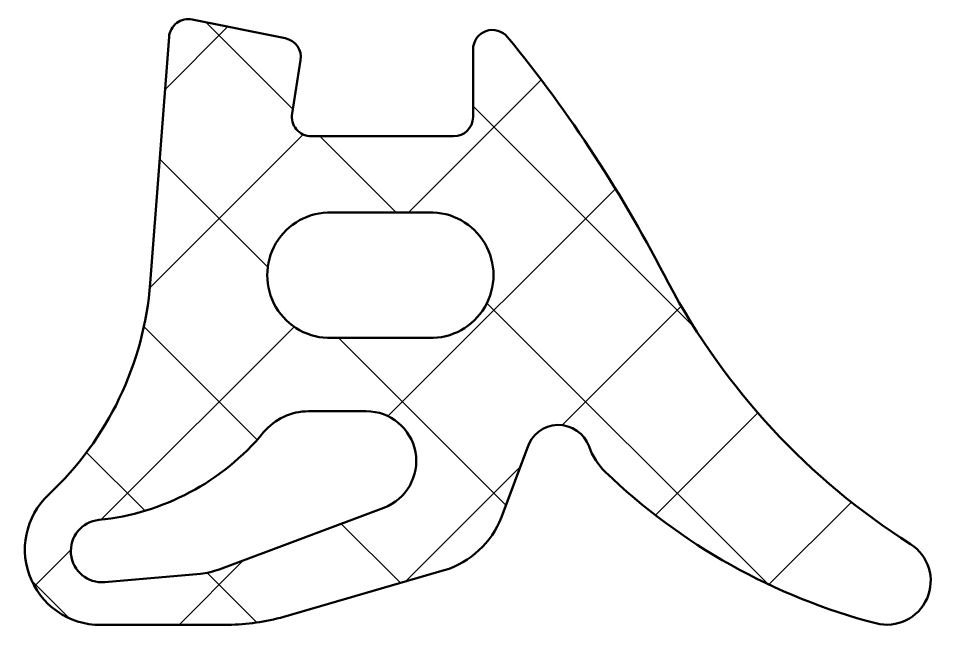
# Model space of a CAD drawing. Header units: inches. Extents: x 95.9 to 110.1, y 109.6 to 119.1.
import ezdxf

# ---------------------------------------------------------------- set-up
doc = ezdxf.new("R2010")
doc.units = ezdxf.units.IN
doc.header["$MEASUREMENT"] = 0
for name, color, linetype, lineweight in [('S03_AL_Kontur', 255, 'Continuous', 35), ('S05_EPDM_Kontur', 31, 'Continuous', 50), ('S06_EPDM_Schraffur', 43, 'Continuous', 25)]:
    doc.layers.add(name, color=color, linetype=linetype, lineweight=lineweight)

# ---------------------------------------------------------------- blocks, each defined once
blk = doc.blocks.new('224378_s_8')
at = {"layer": 'S06_EPDM_Schraffur'}
h = blk.add_hatch(dxfattribs=at)
h.set_pattern_fill('NETZ', color=256, scale=2, angle=45, style=0)
h.set_pattern_definition([(45, (0, 0), (-1.414213562373094, 1.414213562373095), []), (135, (0, 0), (-1.414213562373095, -1.414213562373094), [])])
edge = h.paths.add_edge_path(flags=16)
edge.add_line((-0.164506756735267, -8.89861006246847), (1.312058528250101, -9.02879505891238))
edge.add_arc((1.354402743050796, -8.548524679816852), 0.4821334561754131, 264.9614060860427, 444.1942468849378)
edge.add_arc((1.78814777870321, -4.282644851878048), 3.805740779663171, 219.7107994912026, 264.19424688493814, ccw=False)
edge.add_arc((-1.831880451483196, -7.289203000000025), 0.900000000000025, 39.71079949120138, 89.99999999999888)
edge.add_line((-1.831880451483178, -6.389203), (-2.724599748853933, -6.389202999999998))
edge.add_arc((-2.724599748853934, -7.159202999999998), 0.7700000000000005, 89.99999999999991, 249.447227364939)
edge.add_line((-2.994923618324159, -7.880191908094046), (-0.4540742874858088, -8.832844875625497))
edge.add_arc((-0.0678973310997634, -7.802860721205426), 1.100000000000007, 249.4472273649386, 264.9614060860423)
edge = h.paths.add_edge_path()
edge.add_arc((-7.106222588086672, -6.60395108965641), 0.999999999999998, 313.9554304623681, 340.5908816210754)
edge.add_arc((-5.689991462348253, -7.10293815013273), 0.501565412505601, 16.21949341422419, 160.5908816210756, ccw=False)
edge.add_line((-5.208388999999998, -6.962842), (-4.809097000000003, -8.023084999999998))
edge.add_arc((-3.530084106027413, -7.537366235916184), 1.368136214245952, 200.7948065589327, 253.1264479161749)
edge.add_line((-3.927199999999998, -8.846601), (-1.450207000000001, -9.565351))
edge.add_arc((-0.5357365995927568, -6.217129211815002), 3.470856559424161, 254.7238748318921, 269.1174250522471)
edge.add_line((-0.5891989999999971, -9.687574000000001), (1.283889999999997, -9.686598))
edge.add_arc((1.381176604735675, -8.525821815111122), 1.16484592752268, 265.209141032843, 406.8529737836414)
edge.add_arc((5.597147255102663, -4.027942672077468), 5.000000000000001, 184.3739810741781, 226.8529737836415, ccw=False)
edge.add_line((0.6117098113462458, -4.409273885580231), (0.3208993940556591, -0.6072847169584202))
edge.add_arc((0.0217731474302742, -0.6301645897685859), 0.2999999999999999, 4.373981074178114, 101.4394164137661)
edge.add_line((-0.0377263527844456, -0.3361241002536238), (-1.473685988328555, -0.6266925208963805))
edge.add_arc((-1.414186488113835, -0.9207330104113427), 0.3, 101.4394164137661, 188.9325514570444)
edge.add_line((-1.71054803132498, -0.9673145057234206), (-1.581706999999999, -1.787028999999999))
edge.add_arc((-1.868758854211871, -1.846154545567499), 0.2930778004986527, -91.16272792492452, 11.638733974823424, ccw=False)
edge.add_line((-1.874705999999999, -2.139172), (-4.072708, -2.139172))
edge.add_arc((-4.076622919135958, -1.843066051712088), 0.2961318274068569, 180.9848550183428, 270.7574831788943, ccw=False)
edge.add_line((-4.372710999999999, -1.848155999999999), (-4.372710999999998, -0.7990531064777886))
edge.add_arc((-4.672710999999998, -0.7990531064777886), 0.2999999999999998, 0, 140.7032694711881)
edge.add_arc((11.51231980934353, -14.04480510928554), 21.21423363212922, 140.7032694711885, 152.9845319991142)
edge.add_arc((-16.92463388070737, 0.6810423653327762), 10.81061697889412, 302.45192504355396, 331.9134855075023, ccw=False)
edge.add_arc((-10.76146025027532, -9.01113899056402), 0.6751606889195143, 122.4519250435539, 284.5455045181278)
edge.add_arc((-12.96178949557895, -0.5308870950376852), 9.436217759805224, 284.545504518128, 313.9554304623682)
edge = h.paths.add_edge_path(flags=16)
edge.add_line((-2.191142999999999, -3.317180999999999), (-3.691142999999999, -3.317180999999999))
edge.add_arc((-3.717307442172202, -4.287181999999999), 0.9703538107490391, 88.45489984488933, 271.5451001551107)
edge.add_line((-3.691142999999999, -5.257183), (-2.191143, -5.257183))
edge.add_arc((-2.164978962858654, -4.287181999999999), 0.9703537998279468, 268.4549237517582, 451.5450762482418)
at = {"layer": 'S05_EPDM_Kontur'}
for points in [[(-6.412123991510443, -7.323831036752387, 0.1167451748392792), (-6.163052804110887, -6.93626232719596, -0.7290213320469126), (-5.208388999999998, -6.962842), (-4.809097000000003, -8.023084999999998, 0.232392888354235), (-3.927199999999998, -8.846601), (-1.450207000000001, -9.565351, 0.0628864134358661), (-0.5891989999999971, -9.687574000000001), (1.283889999999997, -9.686598, 0.7109508974955993), (2.177783089369847, -7.675948799005209, -0.1875016784359854), (0.6117098113462458, -4.409273885580231), (0.3208993940556591, -0.6072847169584201, 0.4508106504087875), (-0.0377263527844456, -0.3361241002536238), (-1.473685988328555, -0.6266925208963805, 0.4014558848682083), (-1.71054803132498, -0.9673145057234206), (-1.581706999999999, -1.787028999999999, -0.4812753553426265), (-1.874705999999999, -2.139172), (-4.072708, -2.139172, -0.41305172572927), (-4.372710999999999, -1.848155999999999), (-4.372710999999998, -0.7990531064777886, 0.7047904934950746), (-4.904873905330836, -0.6090520923006407, 0.0536384690538925), (-7.387100000000009, -4.40864200000001, -0.1292631261023754), (-11.12374591125531, -8.44141005878105, 0.8547870980889477), (-10.59189443223657, -9.664659754744566, 0.1290340701791967)], [(-2.191142999999999, -3.317180999999999), (-3.691142999999999, -3.317180999999999, 1.027337345962779), (-3.691142999999999, -5.257183), (-2.191143, -5.257183, 1.027336917146778)], [(-0.164506756735267, -8.89861006246847), (1.312058528250102, -9.02879505891238, 0.9933275831103942), (1.403173528208196, -8.068864299882488, -0.1965703499222237), (-1.139529223543035, -6.714181455038624, 0.223018928386005), (-1.831880451483178, -6.389203), (-2.724599748853933, -6.389202999999998, 0.8349977907423911), (-2.994923618324159, -7.880191908094046), (-0.454074287485809, -8.832844875625497, 0.0677969639507304)]]:
    blk.add_lwpolyline(points, format="xyb", close=True, dxfattribs=at)

msp = doc.modelspace()

# ---------------------------------------------------------------- block references
at = {"layer": 'S03_AL_Kontur', "xscale": -1}
msp.add_blockref('224378_s_8', (98.54173472527341, 119.3801497727768), dxfattribs=at)

doc.saveas('drawing.dxf')
